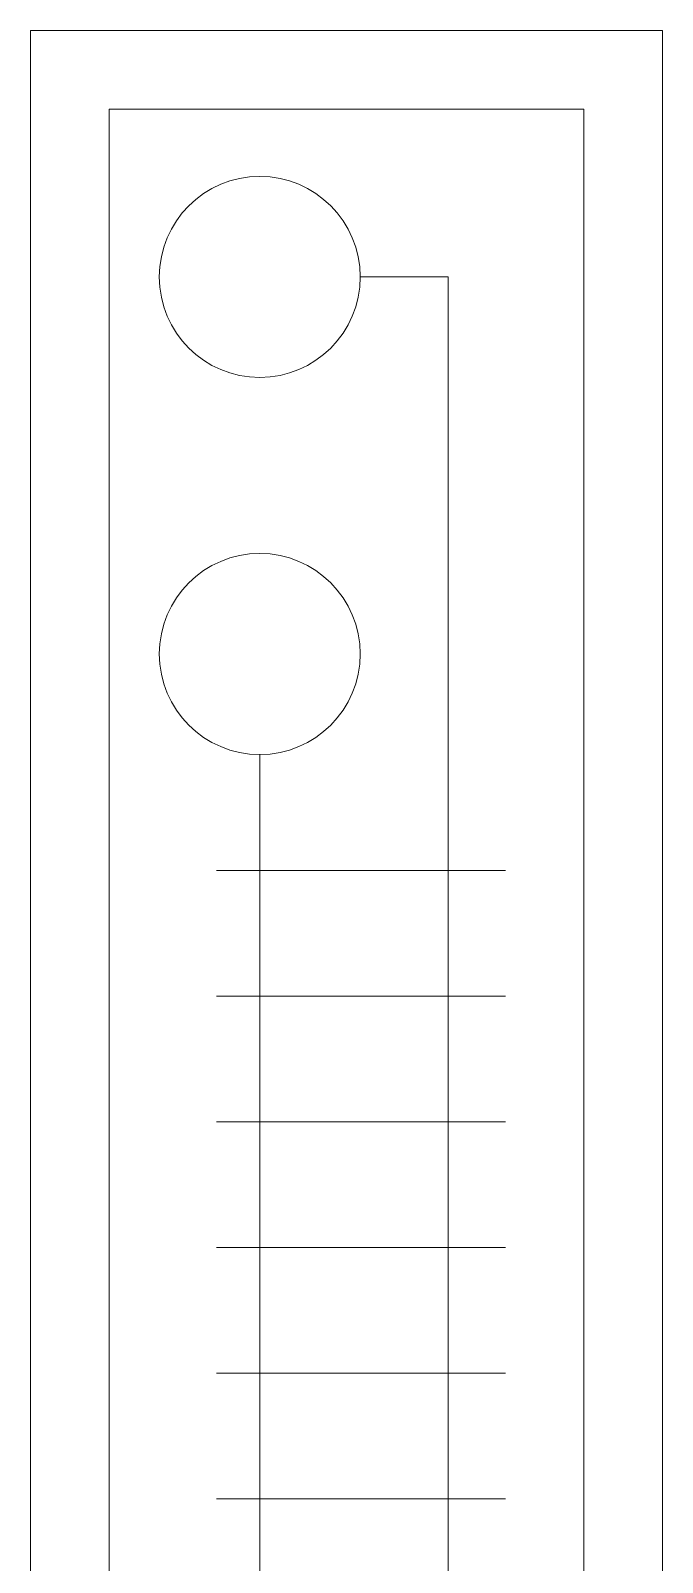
# Model space of a CAD drawing. Extents: x -1299 to 23780, y -3010 to 8106.
# Drawn here: x 4722.26 to 4742.27, y 1746.51 to 1794.97 of the extents above; entities that cross this region are included whole.
import ezdxf

# ---------------------------------------------------------------- set-up
doc = ezdxf.new("R2010")
doc.units = 0
doc.header["$LTSCALE"] = 25
doc.header["$MEASUREMENT"] = 0
doc.layers.get('0').update_dxf_attribs({"color": 9, "lineweight": 9})
doc.layers.add('32', color=9, linetype='Continuous', lineweight=9)

# ---------------------------------------------------------------- blocks, each defined once
blk = doc.blocks.new('p-konvektor_audi')
for p, q in [((250.001, 89.476), (-0.004, 89.467)), ((250, 89.475), (0, 89.476)), ((250, 69.467), (250, 89.475)), ((203.547, 84.503), (203.546, 75.356)), ((207.524, 84.503), (207.523, 75.356)), ((211.5, 84.502), (211.5, 75.356)), ((215.477, 84.502), (215.477, 75.356)), ((219.454, 84.502), (219.453, 75.355)), ((223.431, 84.502), (223.43, 75.355)), ((242.208, 82.689), (197.704, 82.693)), ((242.208, 79.906), (242.208, 82.689)), ((227.096, 76.725), (194.247, 76.728)), ((0, 69.468), (250, 69.467))]:
    blk.add_line(p, q)
for points in [[(250, 89.475), (0, 89.475), (0, 69.468), (250, 69.468)], [(247.514, 86.989), (247.515, 71.952), (2.486, 71.953), (2.485, 86.99)]]:
    blk.add_lwpolyline(points, close=True)
for centre in [(230.278, 76.724), (242.208, 76.724)]:
    blk.add_circle(centre, 3.181)

msp = doc.modelspace()

# ---------------------------------------------------------------- block references
at = {"layer": '32', "xscale": -1, "rotation": 270}
msp.add_blockref('p-konvektor_audi', (4652.792, 1544.97), dxfattribs=at)

doc.saveas('drawing.dxf')
